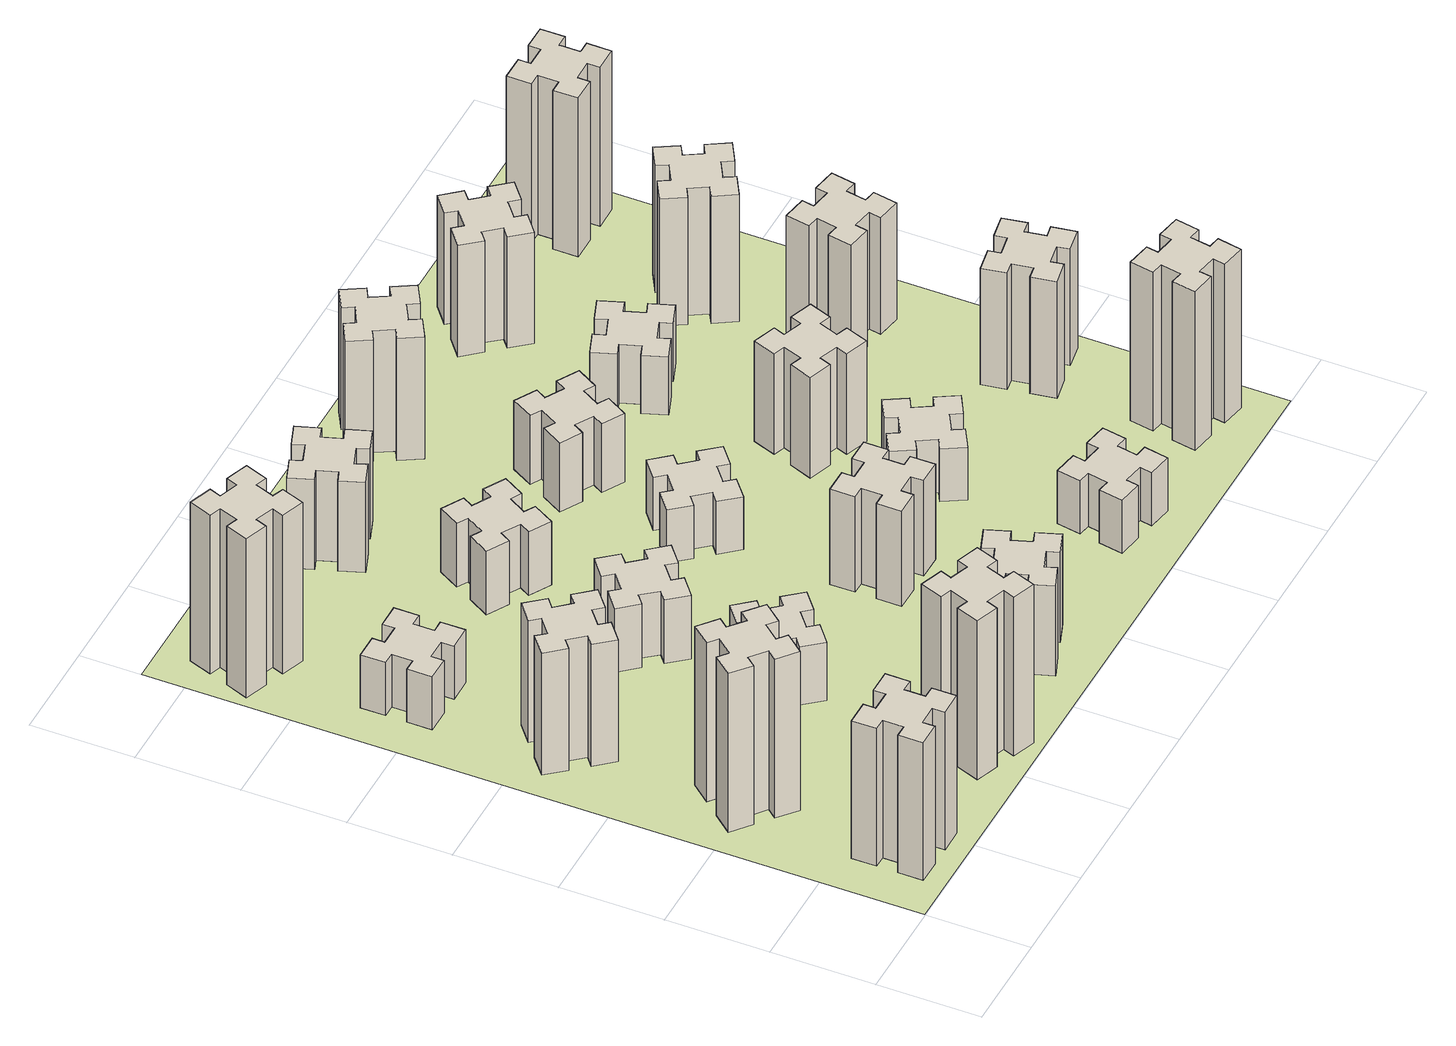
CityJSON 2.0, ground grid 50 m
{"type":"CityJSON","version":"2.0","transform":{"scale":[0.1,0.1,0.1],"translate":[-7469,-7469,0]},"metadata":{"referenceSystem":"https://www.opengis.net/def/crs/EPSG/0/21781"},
"CityObjects":{
"building1":{"type":"Building","attributes":{"class":"1000","function":"1000","usage":"1000","yearOfConstruction":2016,"roofType":"1000","measuredHeight":78,"storeysAboveGround":30,"storeysBelowGround":0},"geometry":[{"type":"Solid","lod":"1","boundaries":[[[[0,1,2,3,4,5,6,7,8,9,10,11,12,13,14,15,16,17,18,19]],[[17,16,20,21]],[[16,15,22,20]],[[15,14,23,22]],[[14,13,24,23]],[[13,12,25,24]],[[12,11,26,25]],[[11,10,27,26]],[[10,9,28,27]],[[9,8,29,28]],[[8,7,30,29]],[[7,6,31,30]],[[6,5,32,31]],[[5,4,33,32]],[[4,3,34,33]],[[3,2,35,34]],[[2,1,36,35]],[[1,0,37,36]],[[0,19,38,37]],[[19,18,39,38]],[[18,17,21,39]],[[24,25,26,27,28,29,30,31,32,33,34,35,36,37,38,39,21,20,22,23]]]]}]},
"building2":{"type":"Building","attributes":{"class":"1000","function":"1000","usage":"1000","yearOfConstruction":2016,"roofType":"1000","measuredHeight":90,"storeysAboveGround":30,"storeysBelowGround":0},"geometry":[{"type":"Solid","lod":"1","boundaries":[[[[40,41,42,43,44,45,46,47,48,49,50,51,52,53,54,55,56,57,58,59]],[[57,56,60,61]],[[56,55,62,60]],[[55,54,63,62]],[[54,53,64,63]],[[53,52,65,64]],[[52,51,66,65]],[[51,50,67,66]],[[50,49,68,67]],[[49,48,69,68]],[[48,47,70,69]],[[47,46,71,70]],[[46,45,72,71]],[[45,44,73,72]],[[44,43,74,73]],[[43,42,75,74]],[[42,41,76,75]],[[41,40,77,76]],[[40,59,78,77]],[[59,58,79,78]],[[58,57,61,79]],[[64,65,66,67,68,69,70,71,72,73,74,75,76,77,78,79,61,60,62,63]]]]}]},
"building3":{"type":"Building","attributes":{"class":"1000","function":"1000","usage":"1000","yearOfConstruction":2016,"roofType":"1000","measuredHeight":69,"storeysAboveGround":30,"storeysBelowGround":0},"geometry":[{"type":"Solid","lod":"1","boundaries":[[[[80,81,82,83,84,85,86,87,88,89,90,91,92,93,94,95,96,97,98,99]],[[97,96,100,101]],[[96,95,102,100]],[[95,94,103,102]],[[94,93,104,103]],[[93,92,105,104]],[[92,91,106,105]],[[91,90,107,106]],[[90,89,108,107]],[[89,88,109,108]],[[88,87,110,109]],[[87,86,111,110]],[[86,85,112,111]],[[85,84,113,112]],[[84,83,114,113]],[[83,82,115,114]],[[82,81,116,115]],[[81,80,117,116]],[[80,99,118,117]],[[99,98,119,118]],[[98,97,101,119]],[[104,105,106,107,108,109,110,111,112,113,114,115,116,117,118,119,101,100,102,103]]]]}]},
"building4":{"type":"Building","attributes":{"class":"1000","function":"1000","usage":"1000","yearOfConstruction":2016,"roofType":"1000","measuredHeight":30,"storeysAboveGround":30,"storeysBelowGround":0},"geometry":[{"type":"Solid","lod":"1","boundaries":[[[[120,121,122,123,124,125,126,127,128,129,130,131,132,133,134,135,136,137,138,139]],[[137,136,140,141]],[[136,135,142,140]],[[135,134,143,142]],[[134,133,144,143]],[[133,132,145,144]],[[132,131,146,145]],[[131,130,147,146]],[[130,129,148,147]],[[129,128,149,148]],[[128,127,150,149]],[[127,126,151,150]],[[126,125,152,151]],[[125,124,153,152]],[[124,123,154,153]],[[123,122,155,154]],[[122,121,156,155]],[[121,120,157,156]],[[120,139,158,157]],[[139,138,159,158]],[[138,137,141,159]],[[144,145,146,147,148,149,150,151,152,153,154,155,156,157,158,159,141,140,142,143]]]]}]},
"building5":{"type":"Building","attributes":{"class":"1000","function":"1000","usage":"1000","yearOfConstruction":2016,"roofType":"1000","measuredHeight":90,"storeysAboveGround":30,"storeysBelowGround":0},"geometry":[{"type":"Solid","lod":"1","boundaries":[[[[160,161,162,163,164,165,166,167,168,169,170,171,172,173,174,175,176,177,178,179]],[[177,176,180,181]],[[176,175,182,180]],[[175,174,183,182]],[[174,173,184,183]],[[173,172,185,184]],[[172,171,186,185]],[[171,170,187,186]],[[170,169,188,187]],[[169,168,189,188]],[[168,167,190,189]],[[167,166,191,190]],[[166,165,192,191]],[[165,164,193,192]],[[164,163,194,193]],[[163,162,195,194]],[[162,161,196,195]],[[161,160,197,196]],[[160,179,198,197]],[[179,178,199,198]],[[178,177,181,199]],[[184,185,186,187,188,189,190,191,192,193,194,195,196,197,198,199,181,180,182,183]]]]}]},
"building6":{"type":"Building","attributes":{"class":"1000","function":"1000","usage":"1000","yearOfConstruction":2016,"roofType":"1000","measuredHeight":90,"storeysAboveGround":30,"storeysBelowGround":0},"geometry":[{"type":"Solid","lod":"1","boundaries":[[[[200,201,202,203,204,205,206,207,208,209,210,211,212,213,214,215,216,217,218,219]],[[217,216,220,221]],[[216,215,222,220]],[[215,214,223,222]],[[214,213,224,223]],[[213,212,225,224]],[[212,211,226,225]],[[211,210,227,226]],[[210,209,228,227]],[[209,208,229,228]],[[208,207,230,229]],[[207,206,231,230]],[[206,205,232,231]],[[205,204,233,232]],[[204,203,234,233]],[[203,202,235,234]],[[202,201,236,235]],[[201,200,237,236]],[[200,219,238,237]],[[219,218,239,238]],[[218,217,221,239]],[[224,225,226,227,228,229,230,231,232,233,234,235,236,237,238,239,221,220,222,223]]]]}]},
"building7":{"type":"Building","attributes":{"class":"1000","function":"1000","usage":"1000","yearOfConstruction":2016,"roofType":"1000","measuredHeight":33,"storeysAboveGround":30,"storeysBelowGround":0},"geometry":[{"type":"Solid","lod":"1","boundaries":[[[[240,241,242,243,244,245,246,247,248,249,250,251,252,253,254,255,256,257,258,259]],[[257,256,260,261]],[[256,255,262,260]],[[255,254,263,262]],[[254,253,264,263]],[[253,252,265,264]],[[252,251,266,265]],[[251,250,267,266]],[[250,249,268,267]],[[249,248,269,268]],[[248,247,270,269]],[[247,246,271,270]],[[246,245,272,271]],[[245,244,273,272]],[[244,243,274,273]],[[243,242,275,274]],[[242,241,276,275]],[[241,240,277,276]],[[240,259,278,277]],[[259,258,279,278]],[[258,257,261,279]],[[264,265,266,267,268,269,270,271,272,273,274,275,276,277,278,279,261,260,262,263]]]]}]},
"building8":{"type":"Building","attributes":{"class":"1000","function":"1000","usage":"1000","yearOfConstruction":2016,"roofType":"1000","measuredHeight":36,"storeysAboveGround":30,"storeysBelowGround":0},"geometry":[{"type":"Solid","lod":"1","boundaries":[[[[280,281,282,283,284,285,286,287,288,289,290,291,292,293,294,295,296,297,298,299]],[[297,296,300,301]],[[296,295,302,300]],[[295,294,303,302]],[[294,293,304,303]],[[293,292,305,304]],[[292,291,306,305]],[[291,290,307,306]],[[290,289,308,307]],[[289,288,309,308]],[[288,287,310,309]],[[287,286,311,310]],[[286,285,312,311]],[[285,284,313,312]],[[284,283,314,313]],[[283,282,315,314]],[[282,281,316,315]],[[281,280,317,316]],[[280,299,318,317]],[[299,298,319,318]],[[298,297,301,319]],[[304,305,306,307,308,309,310,311,312,313,314,315,316,317,318,319,301,300,302,303]]]]}]},
"building9":{"type":"Building","attributes":{"class":"1000","function":"1000","usage":"1000","yearOfConstruction":2016,"roofType":"1000","measuredHeight":51,"storeysAboveGround":30,"storeysBelowGround":0},"geometry":[{"type":"Solid","lod":"1","boundaries":[[[[320,321,322,323,324,325,326,327,328,329,330,331,332,333,334,335,336,337,338,339]],[[337,336,340,341]],[[336,335,342,340]],[[335,334,343,342]],[[334,333,344,343]],[[333,332,345,344]],[[332,331,346,345]],[[331,330,347,346]],[[330,329,348,347]],[[329,328,349,348]],[[328,327,350,349]],[[327,326,351,350]],[[326,325,352,351]],[[325,324,353,352]],[[324,323,354,353]],[[323,322,355,354]],[[322,321,356,355]],[[321,320,357,356]],[[320,339,358,357]],[[339,338,359,358]],[[338,337,341,359]],[[344,345,346,347,348,349,350,351,352,353,354,355,356,357,358,359,341,340,342,343]]]]}]},
"building10":{"type":"Building","attributes":{"class":"1000","function":"1000","usage":"1000","yearOfConstruction":2016,"roofType":"1000","measuredHeight":36,"storeysAboveGround":30,"storeysBelowGround":0},"geometry":[{"type":"Solid","lod":"1","boundaries":[[[[360,361,362,363,364,365,366,367,368,369,370,371,372,373,374,375,376,377,378,379]],[[377,376,380,381]],[[376,375,382,380]],[[375,374,383,382]],[[374,373,384,383]],[[373,372,385,384]],[[372,371,386,385]],[[371,370,387,386]],[[370,369,388,387]],[[369,368,389,388]],[[368,367,390,389]],[[367,366,391,390]],[[366,365,392,391]],[[365,364,393,392]],[[364,363,394,393]],[[363,362,395,394]],[[362,361,396,395]],[[361,360,397,396]],[[360,379,398,397]],[[379,378,399,398]],[[378,377,381,399]],[[384,385,386,387,388,389,390,391,392,393,394,395,396,397,398,399,381,380,382,383]]]]}]},
"building11":{"type":"Building","attributes":{"class":"1000","function":"1000","usage":"1000","yearOfConstruction":2016,"roofType":"1000","measuredHeight":51,"storeysAboveGround":30,"storeysBelowGround":0},"geometry":[{"type":"Solid","lod":"1","boundaries":[[[[400,401,402,403,404,405,406,407,408,409,410,411,412,413,414,415,416,417,418,419]],[[417,416,420,421]],[[416,415,422,420]],[[415,414,423,422]],[[414,413,424,423]],[[413,412,425,424]],[[412,411,426,425]],[[411,410,427,426]],[[410,409,428,427]],[[409,408,429,428]],[[408,407,430,429]],[[407,406,431,430]],[[406,405,432,431]],[[405,404,433,432]],[[404,403,434,433]],[[403,402,435,434]],[[402,401,436,435]],[[401,400,437,436]],[[400,419,438,437]],[[419,418,439,438]],[[418,417,421,439]],[[424,425,426,427,428,429,430,431,432,433,434,435,436,437,438,439,421,420,422,423]]]]}]},
"building12":{"type":"Building","attributes":{"class":"1000","function":"1000","usage":"1000","yearOfConstruction":2016,"roofType":"1000","measuredHeight":54,"storeysAboveGround":30,"storeysBelowGround":0},"geometry":[{"type":"Solid","lod":"1","boundaries":[[[[440,441,442,443,444,445,446,447,448,449,450,451,452,453,454,455,456,457,458,459]],[[457,456,460,461]],[[456,455,462,460]],[[455,454,463,462]],[[454,453,464,463]],[[453,452,465,464]],[[452,451,466,465]],[[451,450,467,466]],[[450,449,468,467]],[[449,448,469,468]],[[448,447,470,469]],[[447,446,471,470]],[[446,445,472,471]],[[445,444,473,472]],[[444,443,474,473]],[[443,442,475,474]],[[442,441,476,475]],[[441,440,477,476]],[[440,459,478,477]],[[459,458,479,478]],[[458,457,461,479]],[[464,465,466,467,468,469,470,471,472,473,474,475,476,477,478,479,461,460,462,463]]]]}]},
"building13":{"type":"Building","attributes":{"class":"1000","function":"1000","usage":"1000","yearOfConstruction":2016,"roofType":"1000","measuredHeight":30,"storeysAboveGround":30,"storeysBelowGround":0},"geometry":[{"type":"Solid","lod":"1","boundaries":[[[[480,481,482,483,484,485,486,487,488,489,490,491,492,493,494,495,496,497,498,499]],[[497,496,500,501]],[[496,495,502,500]],[[495,494,503,502]],[[494,493,504,503]],[[493,492,505,504]],[[492,491,506,505]],[[491,490,507,506]],[[490,489,508,507]],[[489,488,509,508]],[[488,487,510,509]],[[487,486,511,510]],[[486,485,512,511]],[[485,484,513,512]],[[484,483,514,513]],[[483,482,515,514]],[[482,481,516,515]],[[481,480,517,516]],[[480,499,518,517]],[[499,498,519,518]],[[498,497,501,519]],[[504,505,506,507,508,509,510,511,512,513,514,515,516,517,518,519,501,500,502,503]]]]}]},
"building14":{"type":"Building","attributes":{"class":"1000","function":"1000","usage":"1000","yearOfConstruction":2016,"roofType":"1000","measuredHeight":39,"storeysAboveGround":30,"storeysBelowGround":0},"geometry":[{"type":"Solid","lod":"1","boundaries":[[[[520,521,522,523,524,525,526,527,528,529,530,531,532,533,534,535,536,537,538,539]],[[537,536,540,541]],[[536,535,542,540]],[[535,534,543,542]],[[534,533,544,543]],[[533,532,545,544]],[[532,531,546,545]],[[531,530,547,546]],[[530,529,548,547]],[[529,528,549,548]],[[528,527,550,549]],[[527,526,551,550]],[[526,525,552,551]],[[525,524,553,552]],[[524,523,554,553]],[[523,522,555,554]],[[522,521,556,555]],[[521,520,557,556]],[[520,539,558,557]],[[539,538,559,558]],[[538,537,541,559]],[[544,545,546,547,548,549,550,551,552,553,554,555,556,557,558,559,541,540,542,543]]]]}]},
"building15":{"type":"Building","attributes":{"class":"1000","function":"1000","usage":"1000","yearOfConstruction":2016,"roofType":"1000","measuredHeight":30,"storeysAboveGround":30,"storeysBelowGround":0},"geometry":[{"type":"Solid","lod":"1","boundaries":[[[[560,561,562,563,564,565,566,567,568,569,570,571,572,573,574,575,576,577,578,579]],[[577,576,580,581]],[[576,575,582,580]],[[575,574,583,582]],[[574,573,584,583]],[[573,572,585,584]],[[572,571,586,585]],[[571,570,587,586]],[[570,569,588,587]],[[569,568,589,588]],[[568,567,590,589]],[[567,566,591,590]],[[566,565,592,591]],[[565,564,593,592]],[[564,563,594,593]],[[563,562,595,594]],[[562,561,596,595]],[[561,560,597,596]],[[560,579,598,597]],[[579,578,599,598]],[[578,577,581,599]],[[584,585,586,587,588,589,590,591,592,593,594,595,596,597,598,599,581,580,582,583]]]]}]},
"building16":{"type":"Building","attributes":{"class":"1000","function":"1000","usage":"1000","yearOfConstruction":2016,"roofType":"1000","measuredHeight":69,"storeysAboveGround":30,"storeysBelowGround":0},"geometry":[{"type":"Solid","lod":"1","boundaries":[[[[600,601,602,603,604,605,606,607,608,609,610,611,612,613,614,615,616,617,618,619]],[[617,616,620,621]],[[616,615,622,620]],[[615,614,623,622]],[[614,613,624,623]],[[613,612,625,624]],[[612,611,626,625]],[[611,610,627,626]],[[610,609,628,627]],[[609,608,629,628]],[[608,607,630,629]],[[607,606,631,630]],[[606,605,632,631]],[[605,604,633,632]],[[604,603,634,633]],[[603,602,635,634]],[[602,601,636,635]],[[601,600,637,636]],[[600,619,638,637]],[[619,618,639,638]],[[618,617,621,639]],[[624,625,626,627,628,629,630,631,632,633,634,635,636,637,638,639,621,620,622,623]]]]}]},
"building17":{"type":"Building","attributes":{"class":"1000","function":"1000","usage":"1000","yearOfConstruction":2016,"roofType":"1000","measuredHeight":30,"storeysAboveGround":30,"storeysBelowGround":0},"geometry":[{"type":"Solid","lod":"1","boundaries":[[[[640,641,642,643,644,645,646,647,648,649,650,651,652,653,654,655,656,657,658,659]],[[657,656,660,661]],[[656,655,662,660]],[[655,654,663,662]],[[654,653,664,663]],[[653,652,665,664]],[[652,651,666,665]],[[651,650,667,666]],[[650,649,668,667]],[[649,648,669,668]],[[648,647,670,669]],[[647,646,671,670]],[[646,645,672,671]],[[645,644,673,672]],[[644,643,674,673]],[[643,642,675,674]],[[642,641,676,675]],[[641,640,677,676]],[[640,659,678,677]],[[659,658,679,678]],[[658,657,661,679]],[[664,665,666,667,668,669,670,671,672,673,674,675,676,677,678,679,661,660,662,663]]]]}]},
"building18":{"type":"Building","attributes":{"class":"1000","function":"1000","usage":"1000","yearOfConstruction":2016,"roofType":"1000","measuredHeight":57,"storeysAboveGround":30,"storeysBelowGround":0},"geometry":[{"type":"Solid","lod":"1","boundaries":[[[[680,681,682,683,684,685,686,687,688,689,690,691,692,693,694,695,696,697,698,699]],[[697,696,700,701]],[[696,695,702,700]],[[695,694,703,702]],[[694,693,704,703]],[[693,692,705,704]],[[692,691,706,705]],[[691,690,707,706]],[[690,689,708,707]],[[689,688,709,708]],[[688,687,710,709]],[[687,686,711,710]],[[686,685,712,711]],[[685,684,713,712]],[[684,683,714,713]],[[683,682,715,714]],[[682,681,716,715]],[[681,680,717,716]],[[680,699,718,717]],[[699,698,719,718]],[[698,697,701,719]],[[704,705,706,707,708,709,710,711,712,713,714,715,716,717,718,719,701,700,702,703]]]]}]},
"building19":{"type":"Building","attributes":{"class":"1000","function":"1000","usage":"1000","yearOfConstruction":2016,"roofType":"1000","measuredHeight":33,"storeysAboveGround":30,"storeysBelowGround":0},"geometry":[{"type":"Solid","lod":"1","boundaries":[[[[720,721,722,723,724,725,726,727,728,729,730,731,732,733,734,735,736,737,738,739]],[[737,736,740,741]],[[736,735,742,740]],[[735,734,743,742]],[[734,733,744,743]],[[733,732,745,744]],[[732,731,746,745]],[[731,730,747,746]],[[730,729,748,747]],[[729,728,749,748]],[[728,727,750,749]],[[727,726,751,750]],[[726,725,752,751]],[[725,724,753,752]],[[724,723,754,753]],[[723,722,755,754]],[[722,721,756,755]],[[721,720,757,756]],[[720,739,758,757]],[[739,738,759,758]],[[738,737,741,759]],[[744,745,746,747,748,749,750,751,752,753,754,755,756,757,758,759,741,740,742,743]]]]}]},
"building20":{"type":"Building","attributes":{"class":"1000","function":"1000","usage":"1000","yearOfConstruction":2016,"roofType":"1000","measuredHeight":90,"storeysAboveGround":30,"storeysBelowGround":0},"geometry":[{"type":"Solid","lod":"1","boundaries":[[[[760,761,762,763,764,765,766,767,768,769,770,771,772,773,774,775,776,777,778,779]],[[777,776,780,781]],[[776,775,782,780]],[[775,774,783,782]],[[774,773,784,783]],[[773,772,785,784]],[[772,771,786,785]],[[771,770,787,786]],[[770,769,788,787]],[[769,768,789,788]],[[768,767,790,789]],[[767,766,791,790]],[[766,765,792,791]],[[765,764,793,792]],[[764,763,794,793]],[[763,762,795,794]],[[762,761,796,795]],[[761,760,797,796]],[[760,779,798,797]],[[779,778,799,798]],[[778,777,781,799]],[[784,785,786,787,788,789,790,791,792,793,794,795,796,797,798,799,781,780,782,783]]]]}]},
"building21":{"type":"Building","attributes":{"class":"1000","function":"1000","usage":"1000","yearOfConstruction":2016,"roofType":"1000","measuredHeight":63,"storeysAboveGround":30,"storeysBelowGround":0},"geometry":[{"type":"Solid","lod":"1","boundaries":[[[[800,801,802,803,804,805,806,807,808,809,810,811,812,813,814,815,816,817,818,819]],[[817,816,820,821]],[[816,815,822,820]],[[815,814,823,822]],[[814,813,824,823]],[[813,812,825,824]],[[812,811,826,825]],[[811,810,827,826]],[[810,809,828,827]],[[809,808,829,828]],[[808,807,830,829]],[[807,806,831,830]],[[806,805,832,831]],[[805,804,833,832]],[[804,803,834,833]],[[803,802,835,834]],[[802,801,836,835]],[[801,800,837,836]],[[800,819,838,837]],[[819,818,839,838]],[[818,817,821,839]],[[824,825,826,827,828,829,830,831,832,833,834,835,836,837,838,839,821,820,822,823]]]]}]},
"building22":{"type":"Building","attributes":{"class":"1000","function":"1000","usage":"1000","yearOfConstruction":2016,"roofType":"1000","measuredHeight":66,"storeysAboveGround":30,"storeysBelowGround":0},"geometry":[{"type":"Solid","lod":"1","boundaries":[[[[840,841,842,843,844,845,846,847,848,849,850,851,852,853,854,855,856,857,858,859]],[[857,856,860,861]],[[856,855,862,860]],[[855,854,863,862]],[[854,853,864,863]],[[853,852,865,864]],[[852,851,866,865]],[[851,850,867,866]],[[850,849,868,867]],[[849,848,869,868]],[[848,847,870,869]],[[847,846,871,870]],[[846,845,872,871]],[[845,844,873,872]],[[844,843,874,873]],[[843,842,875,874]],[[842,841,876,875]],[[841,840,877,876]],[[840,859,878,877]],[[859,858,879,878]],[[858,857,861,879]],[[864,865,866,867,868,869,870,871,872,873,874,875,876,877,878,879,861,860,862,863]]]]}]},
"building23":{"type":"Building","attributes":{"class":"1000","function":"1000","usage":"1000","yearOfConstruction":2016,"roofType":"1000","measuredHeight":66,"storeysAboveGround":30,"storeysBelowGround":0},"geometry":[{"type":"Solid","lod":"1","boundaries":[[[[880,881,882,883,884,885,886,887,888,889,890,891,892,893,894,895,896,897,898,899]],[[897,896,900,901]],[[896,895,902,900]],[[895,894,903,902]],[[894,893,904,903]],[[893,892,905,904]],[[892,891,906,905]],[[891,890,907,906]],[[890,889,908,907]],[[889,888,909,908]],[[888,887,910,909]],[[887,886,911,910]],[[886,885,912,911]],[[885,884,913,912]],[[884,883,914,913]],[[883,882,915,914]],[[882,881,916,915]],[[881,880,917,916]],[[880,899,918,917]],[[899,898,919,918]],[[898,897,901,919]],[[904,905,906,907,908,909,910,911,912,913,914,915,916,917,918,919,901,900,902,903]]]]}]},
"building24":{"type":"Building","attributes":{"class":"1000","function":"1000","usage":"1000","yearOfConstruction":2016,"roofType":"1000","measuredHeight":72,"storeysAboveGround":30,"storeysBelowGround":0},"geometry":[{"type":"Solid","lod":"1","boundaries":[[[[920,921,922,923,924,925,926,927,928,929,930,931,932,933,934,935,936,937,938,939]],[[937,936,940,941]],[[936,935,942,940]],[[935,934,943,942]],[[934,933,944,943]],[[933,932,945,944]],[[932,931,946,945]],[[931,930,947,946]],[[930,929,948,947]],[[929,928,949,948]],[[928,927,950,949]],[[927,926,951,950]],[[926,925,952,951]],[[925,924,953,952]],[[924,923,954,953]],[[923,922,955,954]],[[922,921,956,955]],[[921,920,957,956]],[[920,939,958,957]],[[939,938,959,958]],[[938,937,941,959]],[[944,945,946,947,948,949,950,951,952,953,954,955,956,957,958,959,941,940,942,943]]]]}]},
"building25":{"type":"Building","attributes":{"class":"1000","function":"1000","usage":"1000","yearOfConstruction":2016,"roofType":"1000","measuredHeight":90,"storeysAboveGround":30,"storeysBelowGround":0},"geometry":[{"type":"Solid","lod":"1","boundaries":[[[[960,961,962,963,964,965,966,967,968,969,970,971,972,973,974,975,976,977,978,979]],[[977,976,980,981]],[[976,975,982,980]],[[975,974,983,982]],[[974,973,984,983]],[[973,972,985,984]],[[972,971,986,985]],[[971,970,987,986]],[[970,969,988,987]],[[969,968,989,988]],[[968,967,990,989]],[[967,966,991,990]],[[966,965,992,991]],[[965,964,993,992]],[[964,963,994,993]],[[963,962,995,994]],[[962,961,996,995]],[[961,960,997,996]],[[960,979,998,997]],[[979,978,999,998]],[[978,977,981,999]],[[984,985,986,987,988,989,990,991,992,993,994,995,996,997,998,999,981,980,982,983]]]]}]},
"landuse1":{"type":"LandUse","attributes":{"name":"plot1","function":"1010"},"geometry":[{"type":"MultiSurface","lod":"1","boundaries":[[[1000,1001,1002,1003]]]}]}
},
"vertices":[
[265,325,0],[265,225,0],[205,225,0],[205,105,0],[325,105,0],[325,165,0],[425,165,0],[425,105,0],[545,105,0],[545,225,0],[485,225,0],[485,325,0],[545,325,0],[545,445,0],[425,445,0],[425,385,0],[325,385,0],[325,445,0],[205,445,0],[205,325,0],[325,385,780],[325,445,780],[425,385,780],[425,445,780],[545,445,780],[545,325,780],[485,325,780],[485,225,780],[545,225,780],[545,105,780],[425,105,780],[425,165,780],[325,165,780],[325,105,780],[205,105,780],[205,225,780],[265,225,780],[265,325,780],[205,325,780],[205,445,780],
[484,1067,0],[408,1132,0],[446,1178,0],[354,1255,0],[277,1163,0],[323,1124,0],[259,1048,0],[213,1086,0],[136,994,0],[228,917,0],[266,963,0],[343,899,0],[304,853,0],[396,776,0],[473,868,0],[427,906,0],[492,983,0],[538,944,0],[615,1036,0],[523,1113,0],[492,983,900],[538,944,900],[427,906,900],[473,868,900],[396,776,900],[304,853,900],[343,899,900],[266,963,900],[228,917,900],[136,994,900],[213,1086,900],[259,1048,900],[323,1124,900],[277,1163,900],[354,1255,900],[446,1178,900],[408,1132,900],[484,1067,900],[523,1113,900],[615,1036,900],
[492,1888,0],[427,1964,0],[473,2003,0],[396,2095,0],[304,2018,0],[343,1972,0],[266,1907,0],[228,1953,0],[136,1876,0],[213,1784,0],[259,1823,0],[323,1746,0],[277,1708,0],[354,1616,0],[446,1693,0],[408,1739,0],[484,1803,0],[523,1757,0],[615,1834,0],[538,1926,0],[484,1803,690],[523,1757,690],[408,1739,690],[446,1693,690],[354,1616,690],[277,1708,690],[323,1746,690],[259,1823,690],[213,1784,690],[136,1876,690],[228,1953,690],[266,1907,690],[343,1972,690],[304,2018,690],[396,2095,690],[473,2003,690],[427,1964,690],[492,1888,690],[538,1926,690],[615,1834,690],
[485,2545,0],[485,2645,0],[545,2645,0],[545,2765,0],[425,2765,0],[425,2705,0],[325,2705,0],[325,2765,0],[205,2765,0],[205,2645,0],[265,2645,0],[265,2545,0],[205,2545,0],[205,2425,0],[325,2425,0],[325,2485,0],[425,2485,0],[425,2425,0],[545,2425,0],[545,2545,0],[425,2485,300],[425,2425,300],[325,2485,300],[325,2425,300],[205,2425,300],[205,2545,300],[265,2545,300],[265,2645,300],[205,2645,300],[205,2765,300],[325,2765,300],[325,2705,300],[425,2705,300],[425,2765,300],[545,2765,300],[545,2645,300],[485,2645,300],[485,2545,300],[545,2545,300],[545,2425,300],
[1029,360,0],[995,266,0],[939,287,0],[897,174,0],[1010,133,0],[1031,189,0],[1125,155,0],[1104,99,0],[1217,57,0],[1258,170,0],[1202,191,0],[1236,285,0],[1292,264,0],[1333,377,0],[1220,418,0],[1200,362,0],[1106,396,0],[1127,452,0],[1014,493,0],[973,380,0],[1106,396,900],[1127,452,900],[1200,362,900],[1220,418,900],[1333,377,900],[1292,264,900],[1236,285,900],[1202,191,900],[1258,170,900],[1217,57,900],[1104,99,900],[1125,155,900],[1031,189,900],[1010,133,900],[897,174,900],[939,287,900],[995,266,900],[1029,360,900],[973,380,900],[1014,493,900],
[189,3420,0],[155,3326,0],[99,3347,0],[57,3234,0],[170,3193,0],[191,3249,0],[285,3215,0],[264,3159,0],[377,3117,0],[418,3230,0],[362,3251,0],[396,3345,0],[452,3324,0],[493,3437,0],[380,3478,0],[360,3422,0],[266,3456,0],[287,3512,0],[174,3553,0],[133,3440,0],[266,3456,900],[287,3512,900],[360,3422,900],[380,3478,900],[493,3437,900],[452,3324,900],[396,3345,900],[362,3251,900],[418,3230,900],[377,3117,900],[264,3159,900],[285,3215,900],[191,3249,900],[170,3193,900],[57,3234,900],[99,3347,900],[155,3326,900],[189,3420,900],[133,3440,900],[174,3553,900],
[1083,1332,0],[1006,1267,0],[968,1313,0],[876,1236,0],[953,1144,0],[999,1183,0],[1063,1106,0],[1017,1068,0],[1094,976,0],[1186,1053,0],[1148,1099,0],[1224,1163,0],[1263,1117,0],[1355,1194,0],[1278,1286,0],[1232,1248,0],[1167,1324,0],[1213,1363,0],[1136,1455,0],[1044,1378,0],[1167,1324,330],[1213,1363,330],[1232,1248,330],[1278,1286,330],[1355,1194,330],[1263,1117,330],[1224,1163,330],[1148,1099,330],[1186,1053,330],[1094,976,330],[1017,1068,330],[1063,1106,330],[999,1183,330],[953,1144,330],[876,1236,330],[968,1313,330],[1006,1267,330],[1083,1332,330],[1044,1378,330],[1136,1455,330],
[1083,1972,0],[1006,1907,0],[968,1953,0],[876,1876,0],[953,1784,0],[999,1823,0],[1063,1746,0],[1017,1708,0],[1094,1616,0],[1186,1693,0],[1148,1739,0],[1224,1803,0],[1263,1757,0],[1355,1834,0],[1278,1926,0],[1232,1888,0],[1167,1964,0],[1213,2003,0],[1136,2095,0],[1044,2018,0],[1167,1964,360],[1213,2003,360],[1232,1888,360],[1278,1926,360],[1355,1834,360],[1263,1757,360],[1224,1803,360],[1148,1739,360],[1186,1693,360],[1094,1616,360],[1017,1708,360],[1063,1746,360],[999,1823,360],[953,1784,360],[876,1876,360],[968,1953,360],[1006,1907,360],[1083,1972,360],[1044,2018,360],[1136,2095,360],
[1765,496,0],[1671,462,0],[1650,518,0],[1537,477,0],[1579,364,0],[1635,385,0],[1669,291,0],[1613,270,0],[1654,157,0],[1767,199,0],[1746,255,0],[1840,289,0],[1860,233,0],[1973,274,0],[1932,387,0],[1876,366,0],[1842,460,0],[1898,480,0],[1857,593,0],[1744,552,0],[1842,460,510],[1898,480,510],[1876,366,510],[1932,387,510],[1973,274,510],[1860,233,510],[1840,289,510],[1746,255,510],[1767,199,510],[1654,157,510],[1613,270,510],[1669,291,510],[1635,385,510],[1579,364,510],[1537,477,510],[1650,518,510],[1671,462,510],[1765,496,510],[1744,552,510],[1857,593,510],
[1314,2666,0],[1227,2716,0],[1257,2768,0],[1153,2828,0],[1093,2724,0],[1145,2694,0],[1095,2607,0],[1043,2637,0],[983,2533,0],[1087,2473,0],[1117,2525,0],[1204,2475,0],[1174,2423,0],[1278,2363,0],[1338,2467,0],[1286,2497,0],[1336,2584,0],[1388,2554,0],[1448,2658,0],[1344,2718,0],[1336,2584,360],[1388,2554,360],[1286,2497,360],[1338,2467,360],[1278,2363,360],[1174,2423,360],[1204,2475,360],[1117,2525,360],[1087,2473,360],[983,2533,360],[1043,2637,360],[1095,2607,360],[1145,2694,360],[1093,2724,360],[1153,2828,360],[1257,2768,360],[1227,2716,360],[1314,2666,360],[1344,2718,360],[1448,2658,360],
[1125,3456,0],[1031,3422,0],[1010,3478,0],[897,3437,0],[939,3324,0],[995,3345,0],[1029,3251,0],[973,3230,0],[1014,3117,0],[1127,3159,0],[1106,3215,0],[1200,3249,0],[1220,3193,0],[1333,3234,0],[1292,3347,0],[1236,3326,0],[1202,3420,0],[1258,3440,0],[1217,3553,0],[1104,3512,0],[1202,3420,510],[1258,3440,510],[1236,3326,510],[1292,3347,510],[1333,3234,510],[1220,3193,510],[1200,3249,510],[1106,3215,510],[1127,3159,510],[1014,3117,510],[973,3230,510],[1029,3251,510],[995,3345,510],[939,3324,510],[897,3437,510],[1010,3478,510],[1031,3422,510],[1125,3456,510],[1104,3512,510],[1217,3553,510],
[1845,1165,0],[1845,1065,0],[1785,1065,0],[1785,945,0],[1905,945,0],[1905,1005,0],[2005,1005,0],[2005,945,0],[2125,945,0],[2125,1065,0],[2065,1065,0],[2065,1165,0],[2125,1165,0],[2125,1285,0],[2005,1285,0],[2005,1225,0],[1905,1225,0],[1905,1285,0],[1785,1285,0],[1785,1165,0],[1905,1225,540],[1905,1285,540],[2005,1225,540],[2005,1285,540],[2125,1285,540],[2125,1165,540],[2065,1165,540],[2065,1065,540],[2125,1065,540],[2125,945,540],[2005,945,540],[2005,1005,540],[1905,1005,540],[1905,945,540],[1785,945,540],[1785,1065,540],[1845,1065,540],[1845,1165,540],[1785,1165,540],[1785,1285,540],
[1972,1988,0],[1907,2064,0],[1953,2103,0],[1876,2195,0],[1784,2118,0],[1823,2072,0],[1746,2007,0],[1708,2053,0],[1616,1976,0],[1693,1884,0],[1739,1923,0],[1803,1846,0],[1757,1808,0],[1834,1716,0],[1926,1793,0],[1888,1839,0],[1964,1903,0],[2003,1857,0],[2095,1934,0],[2018,2026,0],[1964,1903,300],[2003,1857,300],[1888,1839,300],[1926,1793,300],[1834,1716,300],[1757,1808,300],[1803,1846,300],[1739,1923,300],[1693,1884,300],[1616,1976,300],[1708,2053,300],[1746,2007,300],[1823,2072,300],[1784,2118,300],[1876,2195,300],[1953,2103,300],[1907,2064,300],[1972,1988,300],[2018,2026,300],[2095,1934,300],
[2026,2497,0],[2076,2584,0],[2128,2554,0],[2188,2658,0],[2084,2718,0],[2054,2666,0],[1967,2716,0],[1997,2768,0],[1893,2828,0],[1833,2724,0],[1885,2694,0],[1835,2607,0],[1783,2637,0],[1723,2533,0],[1827,2473,0],[1857,2525,0],[1944,2475,0],[1914,2423,0],[2018,2363,0],[2078,2467,0],[1944,2475,390],[1914,2423,390],[1857,2525,390],[1827,2473,390],[1723,2533,390],[1783,2637,390],[1835,2607,390],[1885,2694,390],[1833,2724,390],[1893,2828,390],[1997,2768,390],[1967,2716,390],[2054,2666,390],[2084,2718,390],[2188,2658,390],[2128,2554,390],[2076,2584,390],[2026,2497,390],[2078,2467,390],[2018,2363,390],
[2596,444,0],[2578,345,0],[2519,356,0],[2498,237,0],[2617,217,0],[2627,276,0],[2725,258,0],[2715,199,0],[2833,178,0],[2854,297,0],[2795,307,0],[2812,405,0],[2871,395,0],[2892,513,0],[2774,534,0],[2764,475,0],[2665,492,0],[2676,551,0],[2557,572,0],[2537,454,0],[2665,492,300],[2676,551,300],[2764,475,300],[2774,534,300],[2892,513,300],[2871,395,300],[2812,405,300],[2795,307,300],[2854,297,300],[2833,178,300],[2715,199,300],[2725,258,300],[2627,276,300],[2617,217,300],[2498,237,300],[2519,356,300],[2578,345,300],[2596,444,300],[2537,454,300],[2557,572,300],
[1844,3556,0],[1757,3506,0],[1727,3558,0],[1623,3498,0],[1683,3394,0],[1735,3424,0],[1785,3337,0],[1733,3307,0],[1793,3203,0],[1897,3263,0],[1867,3315,0],[1954,3365,0],[1984,3313,0],[2088,3373,0],[2028,3477,0],[1976,3447,0],[1926,3534,0],[1978,3564,0],[1918,3668,0],[1814,3608,0],[1926,3534,690],[1978,3564,690],[1976,3447,690],[2028,3477,690],[2088,3373,690],[1984,3313,690],[1954,3365,690],[1867,3315,690],[1897,3263,690],[1793,3203,690],[1733,3307,690],[1785,3337,690],[1735,3424,690],[1683,3394,690],[1623,3498,690],[1727,3558,690],[1757,3506,690],[1844,3556,690],[1814,3608,690],[1918,3668,690],
[2607,1095,0],[2694,1145,0],[2724,1093,0],[2828,1153,0],[2768,1257,0],[2716,1227,0],[2666,1314,0],[2718,1344,0],[2658,1448,0],[2554,1388,0],[2584,1336,0],[2497,1286,0],[2467,1338,0],[2363,1278,0],[2423,1174,0],[2475,1204,0],[2525,1117,0],[2473,1087,0],[2533,983,0],[2637,1043,0],[2525,1117,300],[2473,1087,300],[2475,1204,300],[2423,1174,300],[2363,1278,300],[2467,1338,300],[2497,1286,300],[2584,1336,300],[2554,1388,300],[2658,1448,300],[2718,1344,300],[2666,1314,300],[2716,1227,300],[2768,1257,300],[2828,1153,300],[2724,1093,300],[2694,1145,300],[2607,1095,300],[2637,1043,300],[2533,983,300],
[2682,1671,0],[2716,1765,0],[2772,1744,0],[2813,1857,0],[2700,1898,0],[2680,1842,0],[2586,1876,0],[2607,1932,0],[2494,1973,0],[2453,1860,0],[2509,1840,0],[2475,1746,0],[2419,1767,0],[2377,1654,0],[2490,1613,0],[2511,1669,0],[2605,1635,0],[2584,1579,0],[2697,1537,0],[2738,1650,0],[2605,1635,570],[2584,1579,570],[2511,1669,570],[2490,1613,570],[2377,1654,570],[2419,1767,570],[2475,1746,570],[2509,1840,570],[2453,1860,570],[2494,1973,570],[2607,1932,570],[2586,1876,570],[2680,1842,570],[2700,1898,570],[2813,1857,570],[2772,1744,570],[2716,1765,570],[2682,1671,570],[2738,1650,570],[2697,1537,570],
[2586,2475,0],[2680,2509,0],[2700,2453,0],[2813,2494,0],[2772,2607,0],[2716,2586,0],[2682,2680,0],[2738,2700,0],[2697,2813,0],[2584,2772,0],[2605,2716,0],[2511,2682,0],[2490,2738,0],[2377,2697,0],[2419,2584,0],[2475,2605,0],[2509,2511,0],[2453,2490,0],[2494,2377,0],[2607,2419,0],[2509,2511,330],[2453,2490,330],[2475,2605,330],[2419,2584,330],[2377,2697,330],[2490,2738,330],[2511,2682,330],[2605,2716,330],[2584,2772,330],[2697,2813,330],[2738,2700,330],[2682,2680,330],[2716,2586,330],[2772,2607,330],[2813,2494,330],[2700,2453,330],[2680,2509,330],[2586,2475,330],[2607,2419,330],[2494,2377,330],
[3504,475,0],[3405,492,0],[3416,551,0],[3297,572,0],[3277,454,0],[3336,444,0],[3318,345,0],[3259,356,0],[3238,237,0],[3357,217,0],[3367,276,0],[3465,258,0],[3455,199,0],[3573,178,0],[3594,297,0],[3535,307,0],[3552,405,0],[3611,395,0],[3632,513,0],[3514,534,0],[3552,405,900],[3611,395,900],[3535,307,900],[3594,297,900],[3573,178,900],[3455,199,900],[3465,258,900],[3367,276,900],[3357,217,900],[3238,237,900],[3259,356,900],[3318,345,900],[3336,444,900],[3277,454,900],[3297,572,900],[3416,551,900],[3405,492,900],[3504,475,900],[3514,534,900],[3632,513,900],
[2812,3368,0],[2747,3444,0],[2793,3483,0],[2716,3575,0],[2624,3498,0],[2663,3452,0],[2586,3387,0],[2548,3433,0],[2456,3356,0],[2533,3264,0],[2579,3303,0],[2643,3226,0],[2597,3188,0],[2674,3096,0],[2766,3173,0],[2728,3219,0],[2804,3283,0],[2843,3237,0],[2935,3314,0],[2858,3406,0],[2804,3283,630],[2843,3237,630],[2728,3219,630],[2766,3173,630],[2674,3096,630],[2597,3188,630],[2643,3226,630],[2579,3303,630],[2533,3264,630],[2456,3356,630],[2548,3433,630],[2586,3387,630],[2663,3452,630],[2624,3498,630],[2716,3575,630],[2793,3483,630],[2747,3444,630],[2812,3368,630],[2858,3406,630],[2935,3314,630],
[3405,998,0],[3504,1016,0],[3514,957,0],[3632,977,0],[3611,1096,0],[3552,1085,0],[3535,1184,0],[3594,1194,0],[3573,1312,0],[3455,1291,0],[3465,1232,0],[3367,1215,0],[3357,1274,0],[3238,1253,0],[3259,1135,0],[3318,1145,0],[3336,1047,0],[3277,1037,0],[3297,918,0],[3416,939,0],[3336,1047,660],[3277,1037,660],[3318,1145,660],[3259,1135,660],[3238,1253,660],[3357,1274,660],[3367,1215,660],[3465,1232,660],[3455,1291,660],[3573,1312,660],[3594,1194,660],[3535,1184,660],[3552,1085,660],[3611,1096,660],[3632,977,660],[3514,957,660],[3504,1016,660],[3405,998,660],[3416,939,660],[3297,918,660],
[3267,1856,0],[3365,1838,0],[3355,1779,0],[3473,1758,0],[3494,1877,0],[3435,1887,0],[3452,1985,0],[3511,1975,0],[3532,2093,0],[3414,2114,0],[3404,2055,0],[3305,2072,0],[3316,2131,0],[3197,2152,0],[3177,2034,0],[3236,2024,0],[3218,1925,0],[3159,1936,0],[3138,1817,0],[3257,1797,0],[3218,1925,660],[3159,1936,660],[3236,2024,660],[3177,2034,660],[3197,2152,660],[3316,2131,660],[3305,2072,660],[3404,2055,660],[3414,2114,660],[3532,2093,660],[3511,1975,660],[3452,1985,660],[3435,1887,660],[3494,1877,660],[3473,1758,660],[3355,1779,660],[3365,1838,660],[3267,1856,660],[3257,1797,660],[3138,1817,660],
[3247,2475,0],[3334,2525,0],[3364,2473,0],[3468,2533,0],[3408,2637,0],[3356,2607,0],[3306,2694,0],[3358,2724,0],[3298,2828,0],[3194,2768,0],[3224,2716,0],[3137,2666,0],[3107,2718,0],[3003,2658,0],[3063,2554,0],[3115,2584,0],[3165,2497,0],[3113,2467,0],[3173,2363,0],[3277,2423,0],[3165,2497,720],[3113,2467,720],[3115,2584,720],[3063,2554,720],[3003,2658,720],[3107,2718,720],[3137,2666,720],[3224,2716,720],[3194,2768,720],[3298,2828,720],[3358,2724,720],[3306,2694,720],[3356,2607,720],[3408,2637,720],[3468,2533,720],[3364,2473,720],[3334,2525,720],[3247,2475,720],[3277,2423,720],[3173,2363,720],
[3325,3385,0],[3325,3285,0],[3265,3285,0],[3265,3165,0],[3385,3165,0],[3385,3225,0],[3485,3225,0],[3485,3165,0],[3605,3165,0],[3605,3285,0],[3545,3285,0],[3545,3385,0],[3605,3385,0],[3605,3505,0],[3485,3505,0],[3485,3445,0],[3385,3445,0],[3385,3505,0],[3265,3505,0],[3265,3385,0],[3385,3445,900],[3385,3505,900],[3485,3445,900],[3485,3505,900],[3605,3505,900],[3605,3385,900],[3545,3385,900],[3545,3285,900],[3605,3285,900],[3605,3165,900],[3485,3165,900],[3485,3225,900],[3385,3225,900],[3385,3165,900],[3265,3165,900],[3265,3285,900],[3325,3285,900],[3325,3385,900],[3265,3385,900],[3265,3505,900],
[5,3705,0],[3705,3705,0],[3705,5,0],[5,5,0]
]}
